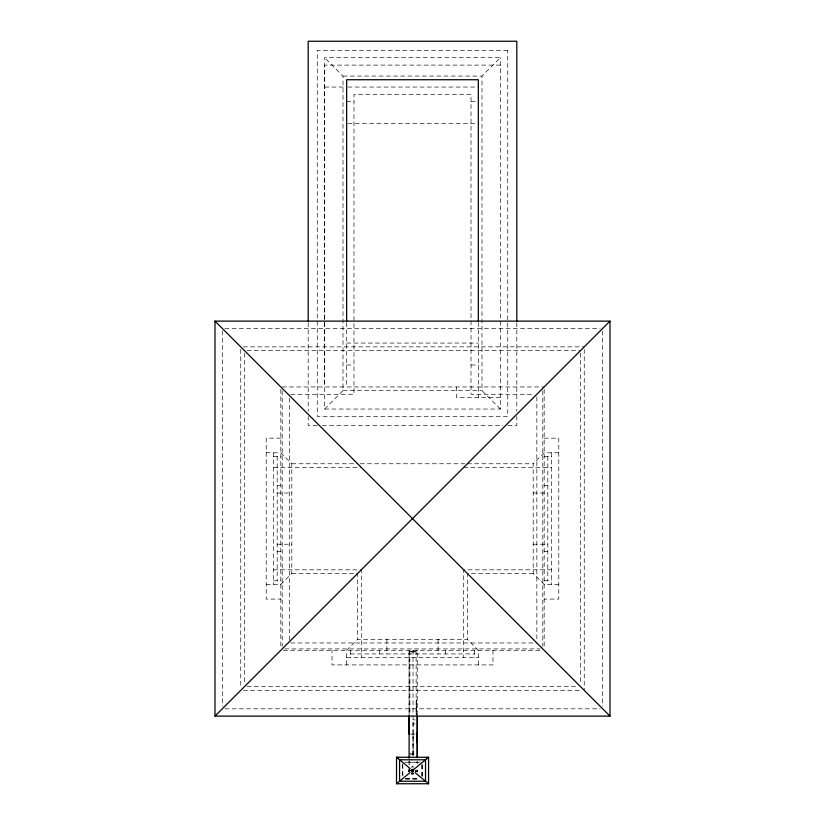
<?xml version="1.0" encoding="UTF-8"?>
<svg xmlns="http://www.w3.org/2000/svg" width="825" height="825" viewBox="0 0 825 825"><rect width="100%" height="100%" fill="white"/><g stroke="black" fill="none" stroke-linecap="round" stroke-linejoin="round"><path stroke-width="0.62" stroke-dasharray="4.12 3.09" d="M409.107 760.877L409.107 764.703L409.107 760.846M409.107 714.697L409.107 651.884L417.254 651.884L417.254 650.286M413.047 734.085L413.047 755.36L413.098 719.874M417.254 714.883L417.254 651.781L409.107 651.781M416.202 715.048L416.316 699.817L416.646 714.976M417.656 771.571L417.698 770.54M417.708 772.035L417.708 769.838M500.424 409.045L481.996 390.607L481.996 76.075L500.424 57.637L324.576 57.637L324.576 409.045L500.424 409.045L500.424 57.637M324.576 409.045L343.004 390.607L343.004 76.075L324.576 57.637M266.207 452.791L280.83 452.791L291.802 463.763L291.802 573.478L280.83 584.451L266.207 584.451M478.335 664.919L478.335 650.286L467.363 639.313L357.637 639.313L346.665 650.286L346.665 664.919M558.793 584.451L544.17 584.451L533.197 573.478L533.197 463.763L544.17 452.791L558.793 452.791M411.799 766.827L413.047 766.683M500.28 65.103L324.72 65.103L324.72 386.956M343.004 76.075L481.996 76.075M324.72 87.048L345.448 87.048M347.944 87.048L478.335 87.048M346.665 101.671L353.977 101.671M471.023 101.671L478.335 101.671M347.944 123.616L477.056 123.616M224.874 328.433L600.115 328.433M346.665 343.066L478.335 343.066M243.303 346.871L584.244 346.871M246.974 350.532L580.594 350.532M346.665 365.011L353.977 365.011M471.023 365.011L478.335 365.011M282.202 386.956L544.17 386.956M343.004 390.607L481.996 390.607M290.782 394.267L353.977 394.267L353.977 94.359L471.023 94.359L471.023 394.267L534.322 394.267M500.28 397.464L456.39 397.464L456.39 386.956M317.192 425.432L308.189 425.432L308.189 416.45M322.327 425.432L502.673 425.432M507.808 425.432L516.811 425.432L516.811 416.45M280.83 438.157L266.207 438.157L266.207 599.084L280.83 599.084M544.17 438.157L558.793 438.157L558.793 599.084L544.17 599.084M273.518 456.442L280.83 456.442M544.17 456.442L551.482 456.442M291.802 463.763L357.637 463.763M360.195 463.763L464.805 463.763M467.363 463.763L533.197 463.763M273.518 467.414L361.298 467.414M463.702 467.414L551.482 467.414M277.179 485.708L280.83 485.708M544.17 485.708L547.821 485.708M277.179 493.02L291.802 493.02M533.197 493.02L547.821 493.02M277.179 544.222L291.802 544.222M533.197 544.222L547.821 544.222M277.179 551.533L280.83 551.533M544.17 551.533L547.821 551.533M273.518 569.827L361.298 569.827L361.298 657.607M551.482 569.827L463.702 569.827L463.702 657.607M291.802 573.478L357.637 573.478L357.637 639.313M533.197 573.478L467.363 573.478L467.363 639.313M273.518 580.8L280.83 580.8M544.17 580.8L551.482 580.8M290.802 642.974L536.848 642.974M284.769 648.914L540.231 648.914M283.274 650.286L542.798 650.286M409.891 651.451L416.13 651.451M350.326 653.947L474.674 653.947M346.665 657.607L478.335 657.607M246.984 686.709L578.016 686.709M243.323 690.37L581.677 690.37M224.885 708.809L600.115 708.809M413.047 719.874L415.119 719.874M413.047 723.917L415.109 723.917M410.943 734.085L416.068 734.085M409.891 753.297L415.109 753.297M409.891 754.813L416.13 754.813M406.065 762.228L418.935 762.228M405.56 778.707L419.44 778.707M405.426 778.831L419.574 778.831M405.56 779.068L419.44 779.068M602.683 331L602.683 706.241M584.244 349.439L584.244 690.37M580.594 353.1L580.594 682.852M551.482 452.791L551.482 584.451M547.821 456.442L547.821 580.8M544.17 389.39L544.17 647.852M542.798 390.895L542.798 646.346M536.848 396.846L536.848 640.396M516.811 322.699L516.811 411.324M492.968 650.286L492.968 664.919L332.032 664.919L332.032 650.286M478.335 322.534L478.335 397.464M474.674 650.286L474.674 657.607M445.418 650.286L445.418 653.947M438.106 639.313L438.106 653.947M422.441 764.909L422.441 776.15M422.142 764.775L422.142 776.284M421.812 764.909L421.812 776.15M420.224 762.228L404.776 762.228M417.254 761.166L417.254 763.909M416.13 650.286L416.13 714.584M413.047 650.286L413.047 714.388M413.047 715.481L413.047 756.154M409.891 650.286L409.891 714.584M409.107 650.286L409.107 714.79M402.858 764.775L402.858 776.284M402.528 763.795L402.528 776.047M386.894 639.313L386.894 653.947M379.582 650.286L379.582 653.947M350.326 650.286L350.326 657.607M346.665 322.534L346.665 386.956M308.189 322.699L308.189 411.324M289.523 398.135L289.523 641.685M282.202 390.895L282.202 646.346M280.83 389.39L280.83 648.914M277.179 456.442L277.179 580.8M273.518 452.791L273.518 584.451M244.406 353.1L244.406 682.852M240.756 349.439L240.756 687.792M222.317 331L222.317 706.241M411.582 767.198A5.105 5.105 0 0 1 413.913 766.992M507.746 50.315L317.254 50.315L317.254 416.367L507.746 416.367L507.746 50.315"/><path stroke-width="1.24" d="M409.107 758.33L409.107 715.976M417.254 757.309L417.254 716.162M409.313 769.911L409.313 771.416M415.697 771.416L415.81 770.663M416.171 771.53L416.305 770.663M409.221 768.993L408.849 771.53M412.067 770.437L412.83 771.158M412.149 770.581L412.83 770.498M412.933 770.767L412.294 771.004M412.005 770.22L412.057 771.066M214.995 716.121L610.005 321.121L214.995 321.121L214.995 716.121L610.005 716.121L610.005 321.121M396.516 783.75L428.567 783.75L428.567 757.268L396.516 757.268L396.516 783.75L410.035 772.582M414.098 769.22L428.567 757.268M412.057 770.261L413.191 770.509L412.51 771.396L411.788 770.303L413.232 770.303L412.923 771.303M413.366 773.479L411.654 773.479M413.49 773.891L411.531 773.891M409.891 734.085L409.107 734.085L409.107 716.079M396.516 757.268L410.035 768.436M415.058 772.582L428.567 783.75M214.995 321.121L610.005 716.121M417.037 732.662L417.254 742.778M516.811 321.41L516.811 41.25L308.189 41.25L308.189 321.41M478.335 321.399L478.335 79.726L346.665 79.726L346.665 321.399M426.968 757.268L426.968 758.072M417.254 715.863L417.254 757.69M398.032 757.268L398.032 758.072M410.902 770.282C413.026 775.964 415.79 766.239 410.902 770.282M425.525 759.784L399.568 759.784L399.568 781.234L425.525 781.234L425.525 759.784"/></g></svg>
